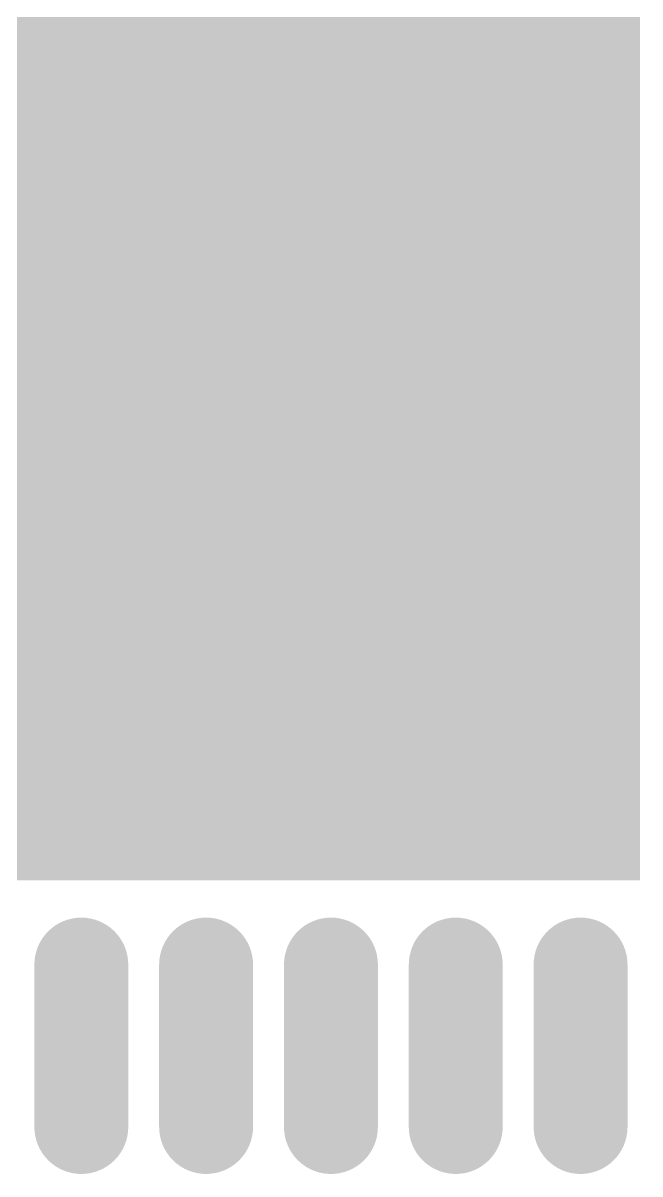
# Model space of a CAD drawing. Extents: x 18.8 to 58.3, y 22.4 to 94.7.
# Drawn here: x 39.246 to 41.717, y 40.887 to 45.494 of the extents above; entities that cross this region are included whole.
import ezdxf

# ---------------------------------------------------------------- set-up
doc = ezdxf.new("R2010")
doc.units = 0
doc.header["$MEASUREMENT"] = 0
doc.layers.get('0').update_dxf_attribs({"linetype": 'CONTINUOUS'})
doc.layers.add('SOLDERTOP_PHO', color=7, linetype='CONTINUOUS')

# ---------------------------------------------------------------- blocks, each defined once
blk = doc.blocks.new('OBLONG_277')
at = {"const_width": 0.376172}
blk.add_lwpolyline([(0, 0.324994), (0, -0.324994)], dxfattribs=at)
at = {"const_width": 0.188086}
for points in [[(-0.094042, 0.324994, 1), (0.094042, 0.324994, 1)], [(-0.094042, -0.324994, 1), (0.094042, -0.324994, 1)]]:
    blk.add_lwpolyline(points, format="xyb", close=True, dxfattribs=at)
blk = doc.blocks.new('SQUARE_279')
blk.add_solid([(1.738122, 1.738122), (1.738122, -1.738122), (-1.738122, 1.738122), (-1.738122, -1.738122)])

msp = doc.modelspace()

# ---------------------------------------------------------------- block references
at = {"layer": 'SOLDERTOP_PHO'}
for name, p in [('SQUARE_279', (39.979092, 43.800014)), ('OBLONG_277', (39.47922, 41.399968)), ('OBLONG_277', (39.979092, 41.399968)), ('OBLONG_277', (40.479218, 41.399968)), ('OBLONG_277', (40.97909, 41.399968)), ('OBLONG_277', (41.479216, 41.399968))]:
    msp.add_blockref(name, p, dxfattribs=at)

doc.saveas('drawing.dxf')
